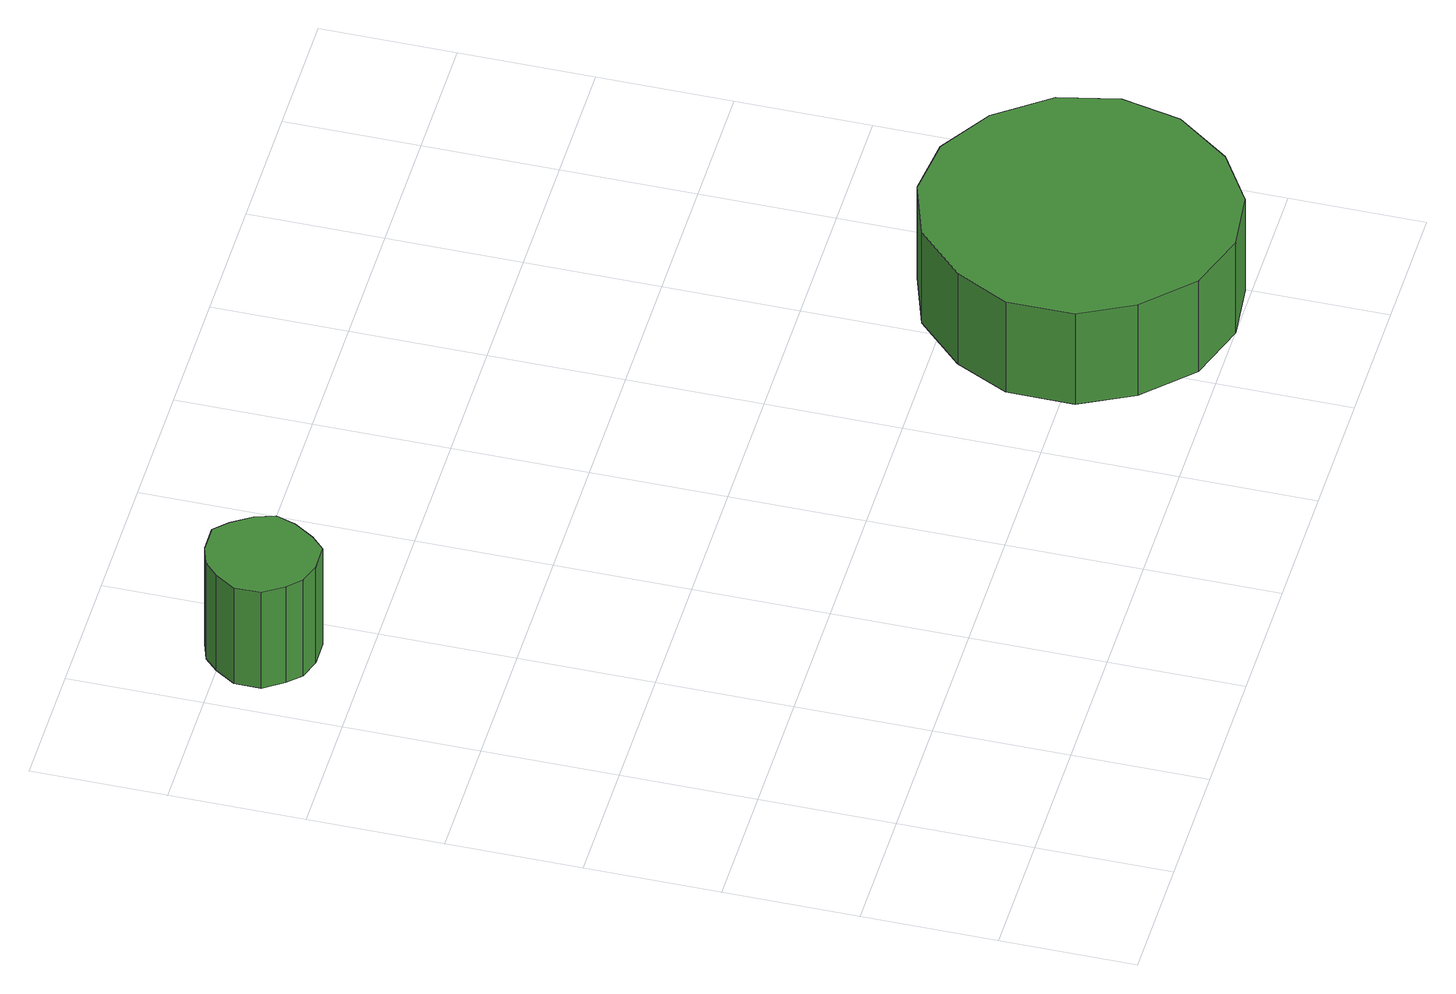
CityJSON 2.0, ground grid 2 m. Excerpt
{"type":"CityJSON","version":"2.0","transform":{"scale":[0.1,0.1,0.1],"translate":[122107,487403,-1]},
"CityObjects":{
"tree1":{"type":"SolitaryVegetationObject","attributes":{"function":"something"},"geometry":[{"type":"MultiSurface","lod":"1","boundaries":[[[0,1,2,3,4,5,6,7,8,9,10,11,12,13,14]],[[15,16,17,18,19,20,21,22,23,24,25,26,27,28,29]],[[0,29,28,1]],[[1,28,27,2]],[[2,27,26,3]],[[3,26,25,4]],[[4,25,24,5]],[[5,24,23,6]],[[6,23,22,7]],[[7,22,21,8]],[[8,21,20,9]],[[9,20,19,10]],[[10,19,18,11]],[[11,18,17,12]],[[12,17,16,13]],[[13,16,15,14]],[[14,15,29,0]]]}]},
"tree2":{"type":"SolitaryVegetationObject","attributes":{"function":"something"},"geometry":[{"type":"MultiSurface","lod":"1","boundaries":[[[30,31,32,33,34,35,36,37,38,39,40,41,42,43,44]],[[45,46,47,48,49,50,51,52,53,54,55,56,57,58,59]],[[30,59,58,31]],[[31,58,57,32]],[[32,57,56,33]],[[33,56,55,34]],[[34,55,54,35]],[[35,54,53,36]],[[36,53,52,37]],[[37,52,51,38]],[[38,51,50,39]],[[39,50,49,40]],[[40,49,48,41]],[[41,48,47,42]],[[42,47,46,43]],[[43,46,45,44]],[[44,45,59,30]]]}]},
"tree3":{"type":"SolitaryVegetationObject","attributes":{"function":"something"}},
"tree4":{"type":"SolitaryVegetationObject","attributes":{"function":"something"}}
},
"vertices":[
[21,115,26],[20,118,26],[18,121,26],[16,123,26],[12,123,26],[9,122,26],[7,120,26],[5,117,26],[5,113,26],[7,110,26],[9,108,26],[12,107,26],[16,107,26],[18,109,26],[20,112,26],[20,112,8],[18,109,8],[16,107,8],[12,107,8],[9,108,8],[7,110,8],[5,113,8],[5,117,8],[7,120,8],[9,122,8],[12,123,8],[16,123,8],[18,121,8],[20,118,8],[21,115,8],
[136,23,25],[134,32,25],[128,40,25],[120,45,25],[111,46,25],[102,43,25],[95,36,25],[91,28,25],[91,18,25],[95,10,25],[102,3,25],[111,0,25],[120,1,25],[128,6,25],[134,14,25],[134,14,8],[128,6,8],[120,1,8],[111,0,8],[102,3,8],[95,10,8],[91,18,8],[91,28,8],[95,36,8],[102,43,8],[111,46,8],[120,45,8],[128,40,8],[134,32,8],[136,23,8]
]}
